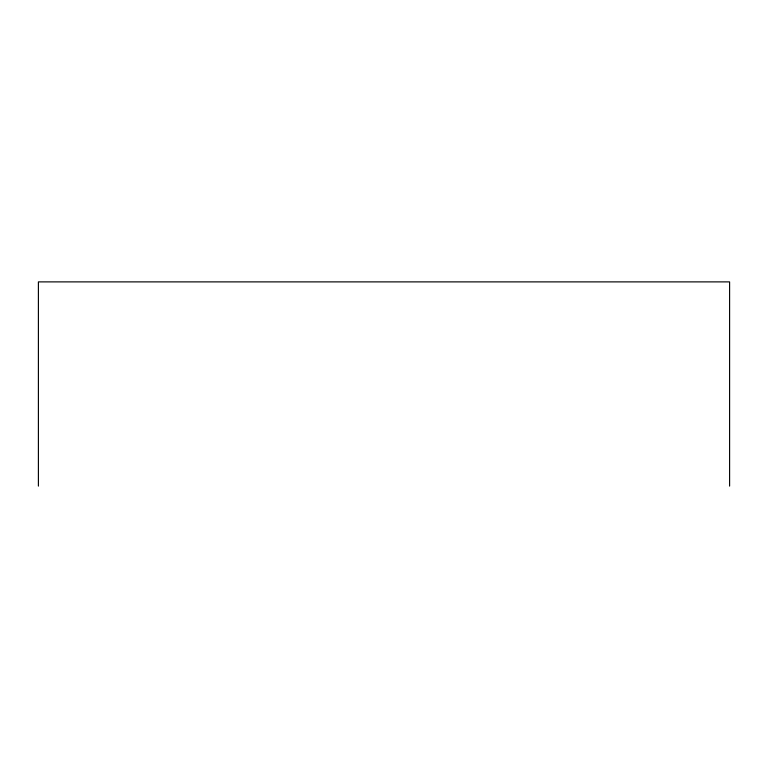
<?xml version="1.0" encoding="UTF-8"?>
<svg xmlns="http://www.w3.org/2000/svg" width="768" height="768" viewBox="0 0 768 768"><rect width="100%" height="100%" fill="white"/><g stroke="black" fill="none" stroke-linecap="round" stroke-linejoin="round"><path stroke-width="1.15" d="M729.6 486.115L729.6 281.885L38.4 281.885L38.4 486.115"/></g></svg>
